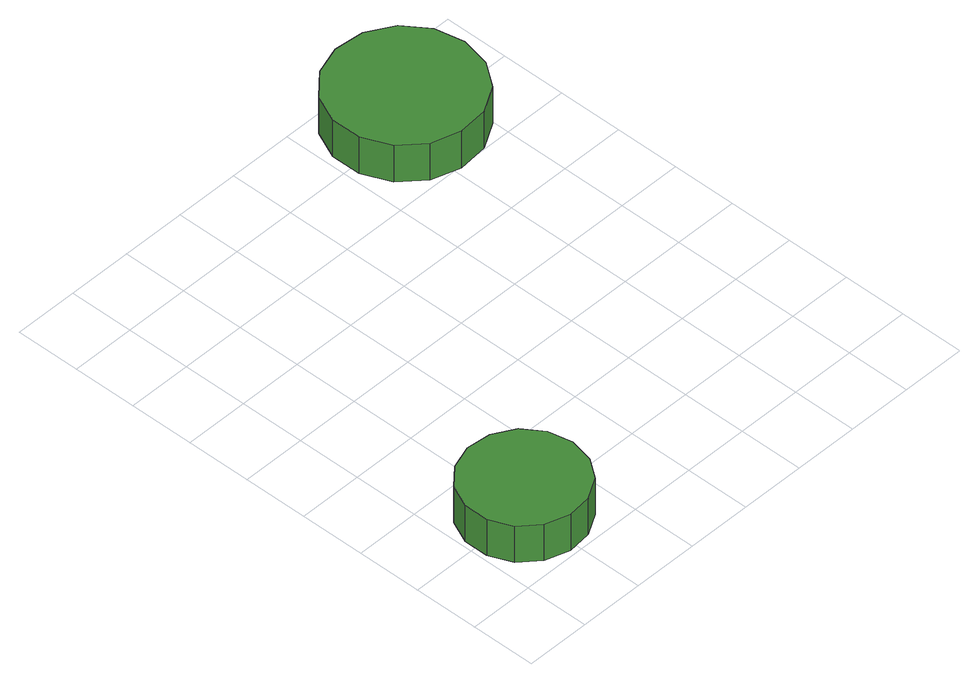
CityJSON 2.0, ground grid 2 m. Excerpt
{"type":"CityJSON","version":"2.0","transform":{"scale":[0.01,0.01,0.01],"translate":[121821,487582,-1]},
"CityObjects":{
"tree1":{"type":"SolitaryVegetationObject","attributes":{"function":"something"},"geometry":[{"type":"MultiSurface","lod":"1","boundaries":[[[0,1,2,3,4,5,6,7,8,9,10,11,12,13,14]],[[15,16,17,18,19,20,21,22,23,24,25,26,27,28,29]],[[0,29,28,1]],[[1,28,27,2]],[[2,27,26,3]],[[3,26,25,4]],[[4,25,24,5]],[[5,24,23,6]],[[6,23,22,7]],[[7,22,21,8]],[[8,21,20,9]],[[9,20,19,10]],[[10,19,18,11]],[[11,18,17,12]],[[12,17,16,13]],[[13,16,15,14]],[[14,15,29,0]]]}]},
"tree2":{"type":"SolitaryVegetationObject","attributes":{"function":"something"},"geometry":[{"type":"MultiSurface","lod":"1","boundaries":[[[30,31,32,33,34,35,36,37,38,39,40,41,42,43,44]],[[45,46,47,48,49,50,51,52,53,54,55,56,57,58,59]],[[30,59,58,31]],[[31,58,57,32]],[[32,57,56,33]],[[33,56,55,34]],[[34,55,54,35]],[[35,54,53,36]],[[36,53,52,37]],[[37,52,51,38]],[[38,51,50,39]],[[39,50,49,40]],[[40,49,48,41]],[[41,48,47,42]],[[42,47,46,43]],[[43,46,45,44]],[[44,45,59,30]]]}]}
},
"vertices":[
[377,198,184],[361,272,184],[317,333,184],[251,371,184],[176,379,184],[104,355,184],[47,305,184],[16,235,184],[16,160,184],[47,90,184],[104,40,184],[176,16,184],[251,24,184],[317,62,184],[361,123,184],[361,123,57],[317,62,57],[251,24,57],[176,16,57],[104,40,57],[47,90,57],[16,160,57],[16,235,57],[47,305,57],[104,355,57],[176,379,57],[251,371,57],[317,333,57],[361,272,57],[377,198,57],
[1210,1361,265],[1191,1452,265],[1136,1527,265],[1055,1574,265],[962,1583,265],[874,1555,265],[804,1492,265],[766,1407,265],[766,1314,265],[804,1229,265],[874,1166,265],[962,1138,265],[1055,1147,265],[1136,1194,265],[1191,1269,265],[1191,1269,136],[1136,1194,136],[1055,1147,136],[962,1138,136],[874,1166,136],[804,1229,136],[766,1314,136],[766,1407,136],[804,1492,136],[874,1555,136],[962,1583,136],[1055,1574,136],[1136,1527,136],[1191,1452,136],[1210,1361,136]
]}
